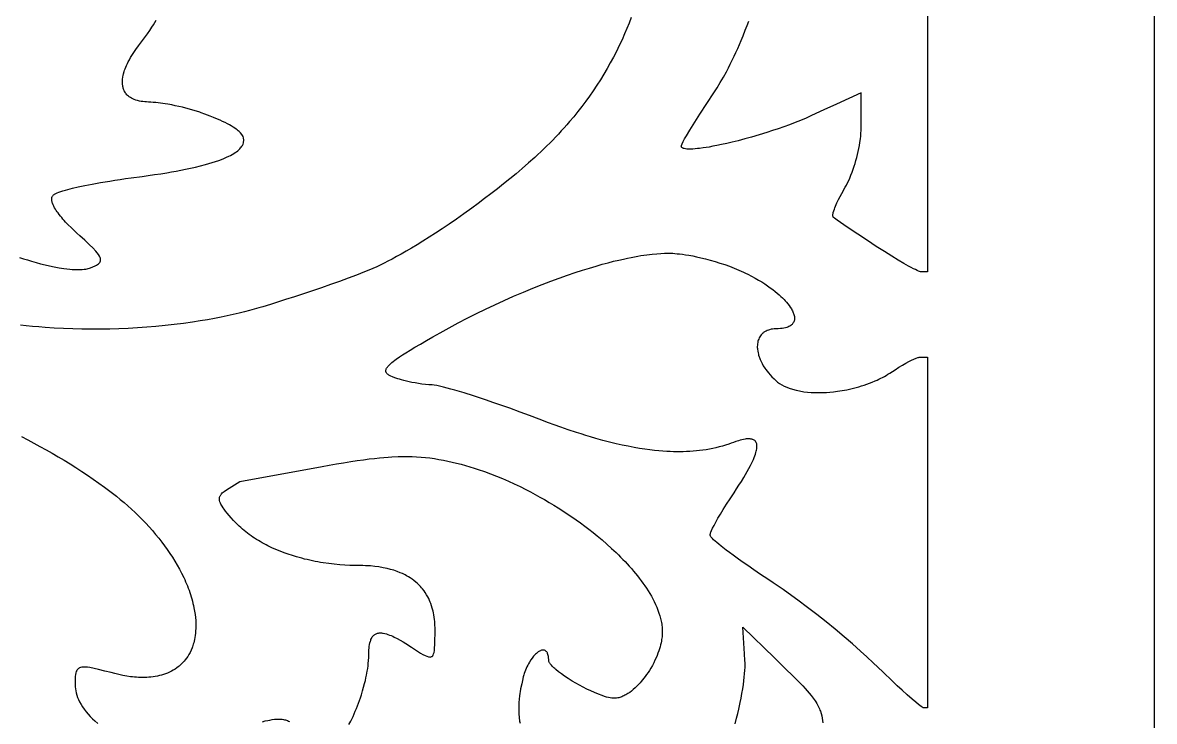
# Model space of a CAD drawing. Extents: x -500 to 500, y -1000 to 1000.
# Drawn here: x 250 to 500, y -553.6 to -399.3 of the extents above; entities that cross this region are included whole.
import ezdxf

# ---------------------------------------------------------------- set-up
doc = ezdxf.new("R2010")
doc.units = 0
doc.layers.add('APS_GEOMETR_', color=18, linetype='CONTINUOUS')

msp = doc.modelspace()

# ---------------------------------------------------------------- linework, layer by layer
at = {"layer": 'APS_GEOMETR_'}
for points in [[(-500, -1000), (500, -1000), (500, 1000), (-500, 1000)], [(449.18, -550.64), (449.03, -550.63), (448.95, -550.62), (448.89, -550.6), (448.69, -550.48), (448.46, -550.33), (448.21, -550.15), (447.93, -549.93), (447.28, -549.39), (446.52, -548.73), (445.41, -547.76), (444.31, -546.77), (443.22, -545.77), (442.15, -544.77), (440.01, -542.73), (437.88, -540.69), (436.5, -539.38), (435.1, -538.1), (433.29, -536.51), (431.47, -534.94), (429.48, -533.29), (427.47, -531.67), (425.44, -530.06), (423.39, -528.48), (421.25, -526.88), (419.09, -525.31), (417.99, -524.53), (416.88, -523.77), (415.77, -523.01), (414.65, -522.27), (413.02, -521.18), (411.52, -520.18), (410.17, -519.25), (408.95, -518.4), (407.87, -517.63), (406.93, -516.94), (406.11, -516.34), (405.44, -515.83), (404.29, -514.93), (403.8, -514.53), (403.36, -514.16), (402.98, -513.82), (402.64, -513.52), (402.37, -513.24), (402.15, -513), (402.05, -512.88), (401.95, -512.74), (401.92, -512.67), (401.89, -512.6), (401.87, -512.52), (401.87, -512.45), (401.89, -512.33), (401.92, -512.19), (401.97, -512.03), (402.03, -511.86), (402.2, -511.45), (402.42, -510.97), (402.73, -510.35), (403.12, -509.62), (403.58, -508.79), (404.13, -507.86), (404.76, -506.82), (405.47, -505.69), (406.27, -504.46), (407.15, -503.13), (407.7, -502.31), (408.24, -501.48), (408.77, -500.64), (409.3, -499.8), (409.68, -499.13), (410.07, -498.47), (410.44, -497.79), (410.8, -497.12), (411.02, -496.68), (411.22, -496.24), (411.42, -495.8), (411.61, -495.35), (411.74, -495), (411.86, -494.65), (411.97, -494.29), (412.07, -493.93), (412.12, -493.71), (412.16, -493.48), (412.19, -493.26), (412.21, -493.03), (412.2, -492.86), (412.2, -492.69), (412.18, -492.52), (412.15, -492.36), (412.11, -492.21), (412.06, -492.09), (411.97, -491.91), (411.9, -491.8), (411.86, -491.76), (411.74, -491.64), (411.63, -491.55), (411.44, -491.43), (411.31, -491.37), (411.25, -491.36), (411.06, -491.31), (410.88, -491.28), (410.69, -491.25), (410.5, -491.24), (410.27, -491.24), (410.04, -491.25), (409.81, -491.27), (409.58, -491.3), (409.21, -491.38), (408.85, -491.46), (408.48, -491.56), (408.12, -491.66), (407.56, -491.84), (407, -492.04), (406.49, -492.23), (405.97, -492.41), (405.28, -492.64), (404.58, -492.85), (403.87, -493.04), (403.16, -493.21), (402.45, -493.37), (401.73, -493.51), (401.01, -493.64), (400.28, -493.74), (399.55, -493.84), (398.82, -493.92), (398.09, -493.98), (397.36, -494.03), (396.63, -494.07), (395.9, -494.09), (395.17, -494.11), (394.44, -494.1), (393.78, -494.09), (393.07, -494.06), (392.28, -494.02), (391.43, -493.96), (390.52, -493.89), (389.55, -493.79), (388.52, -493.66), (387.43, -493.51), (386.27, -493.34), (385.06, -493.13), (383.79, -492.89), (382.47, -492.62), (381.08, -492.31), (379.64, -491.96), (378.15, -491.57), (376.6, -491.14), (375.47, -490.81), (374.39, -490.48), (373.36, -490.16), (372.38, -489.85), (370.54, -489.25), (368.89, -488.68), (367.42, -488.15), (366.14, -487.68), (364.09, -486.9), (362, -486.11), (359.92, -485.33), (357.63, -484.5), (355.62, -483.79), (353.9, -483.19), (352.47, -482.7), (350.46, -482.03), (349.62, -481.75), (347.53, -481.1), (345.44, -480.47), (344.61, -480.24), (343.78, -480.02), (342.95, -479.81), (342.11, -479.61), (341.51, -479.49), (340.91, -479.38), (340.5, -479.34), (339.73, -479.29), (338.96, -479.22), (338.19, -479.13), (337.42, -479.02), (336.69, -478.89), (336, -478.76), (335.36, -478.63), (334.77, -478.49), (334.22, -478.36), (333.72, -478.22), (333.27, -478.09), (332.86, -477.96), (332.18, -477.73), (331.67, -477.54), (331.34, -477.4), (331.18, -477.33), (331.03, -477.25), (330.88, -477.16), (330.73, -477.06), (330.59, -476.94), (330.46, -476.82), (330.36, -476.68), (330.31, -476.61), (330.28, -476.54), (330.25, -476.46), (330.23, -476.38), (330.22, -476.23), (330.23, -476.08), (330.27, -475.94), (330.32, -475.79), (330.4, -475.65), (330.48, -475.52), (330.57, -475.39), (330.66, -475.27), (330.94, -474.96), (331.23, -474.67), (331.54, -474.39), (331.87, -474.13), (332.2, -473.88), (332.54, -473.63), (333.23, -473.16), (333.89, -472.72), (334.68, -472.21), (335.61, -471.64), (336.67, -471), (337.86, -470.3), (339.18, -469.53), (340.64, -468.7), (342.23, -467.8), (344.21, -466.71), (346.2, -465.64), (348.21, -464.6), (350.23, -463.58), (352.27, -462.58), (354.32, -461.62), (356.37, -460.68), (358.44, -459.76), (360.61, -458.83), (362.71, -457.97), (364.73, -457.16), (366.68, -456.42), (368.55, -455.73), (370.33, -455.1), (372.04, -454.52), (373.67, -453.99), (375.22, -453.51), (376.68, -453.07), (378.05, -452.68), (379.35, -452.33), (380.55, -452.03), (381.67, -451.75), (382.7, -451.52), (383.64, -451.32), (384.42, -451.16), (385.16, -451.02), (385.88, -450.89), (386.57, -450.77), (387.23, -450.67), (387.86, -450.59), (389.03, -450.44), (390.08, -450.34), (391.01, -450.28), (391.81, -450.24), (392.49, -450.23), (392.74, -450.23), (393.27, -450.25), (393.64, -450.26), (394.07, -450.29), (394.56, -450.34), (395.13, -450.4), (395.75, -450.47), (396.44, -450.57), (397.19, -450.7), (398.01, -450.85), (398.89, -451.03), (399.83, -451.24), (400.83, -451.48), (401.89, -451.77), (402.96, -452.07), (404.02, -452.4), (405.08, -452.75), (406.13, -453.12), (407.17, -453.52), (408.19, -453.95), (408.7, -454.17), (409.21, -454.4), (409.71, -454.64), (410.21, -454.88), (411.04, -455.31), (411.83, -455.74), (412.58, -456.17), (413.28, -456.59), (413.95, -457.02), (414.57, -457.44), (415.16, -457.85), (415.7, -458.26), (416.21, -458.66), (416.68, -459.04), (417.11, -459.42), (417.51, -459.78), (417.86, -460.12), (418.19, -460.45), (418.47, -460.75), (418.73, -461.04), (419.02, -461.39), (419.31, -461.76), (419.58, -462.14), (419.83, -462.54), (419.95, -462.74), (420.05, -462.95), (420.15, -463.16), (420.24, -463.37), (420.32, -463.58), (420.38, -463.8), (420.44, -464.03), (420.48, -464.25), (420.51, -464.52), (420.5, -464.76), (420.47, -464.99), (420.42, -465.2), (420.35, -465.39), (420.27, -465.56), (420.17, -465.71), (420.07, -465.85), (419.96, -465.96), (419.85, -466.07), (419.66, -466.22), (419.5, -466.32), (419.43, -466.36), (419.26, -466.45), (419.04, -466.54), (418.79, -466.63), (418.49, -466.71), (418.16, -466.78), (417.79, -466.84), (417.38, -466.88), (416.93, -466.91), (416.32, -466.93), (415.98, -466.95), (415.65, -467), (415.32, -467.05), (414.99, -467.13), (414.73, -467.21), (414.48, -467.31), (414.23, -467.42), (413.99, -467.55), (413.76, -467.71), (413.62, -467.81), (413.47, -467.94), (413.31, -468.09), (413.15, -468.27), (412.98, -468.48), (412.83, -468.73), (412.71, -468.94), (412.61, -469.19), (412.51, -469.44), (412.43, -469.7), (412.37, -469.96), (412.33, -470.29), (412.3, -470.58), (412.29, -470.82), (412.29, -471.03), (412.3, -471.31), (412.31, -471.43), (412.38, -471.85), (412.45, -472.21), (412.52, -472.51), (412.58, -472.77), (412.69, -473.12), (412.74, -473.26), (412.91, -473.68), (413.07, -474.04), (413.34, -474.59), (413.53, -474.94), (413.61, -475.08), (413.95, -475.61), (414.18, -475.93), (414.44, -476.29), (414.75, -476.69), (415.1, -477.11), (415.51, -477.55), (415.98, -478.02), (416.37, -478.38), (416.78, -478.71), (417.2, -479.02), (417.71, -479.33), (418.23, -479.6), (418.84, -479.86), (419.35, -480.06), (420.08, -480.3), (420.9, -480.5), (421.58, -480.65), (422.55, -480.82), (423.38, -480.91), (424.22, -480.98), (425.06, -481.02), (425.9, -481.03), (426.93, -481.01), (427.58, -480.98), (428.31, -480.93), (429.12, -480.85), (430.02, -480.74), (430.5, -480.67), (431, -480.59), (431.52, -480.5), (432.06, -480.39), (432.93, -480.21), (433.53, -480.06), (434.14, -479.9), (434.74, -479.73), (435.33, -479.55), (435.92, -479.36), (436.51, -479.16), (437.1, -478.95), (437.68, -478.72), (438.33, -478.45), (438.75, -478.26), (439.16, -478.07), (439.56, -477.87), (439.97, -477.66), (440.37, -477.44), (440.76, -477.22), (441.15, -476.99), (441.54, -476.76), (442.13, -476.36), (442.72, -475.96), (443.56, -475.41), (444.34, -474.93), (445.07, -474.52), (445.73, -474.16), (446.34, -473.86), (446.89, -473.61), (447.37, -473.42), (447.78, -473.28), (447.91, -473.25), (448.04, -473.23), (448.31, -473.2), (448.58, -473.2), (448.85, -473.2), (449.91, -473.2), (449.91, -550.63)]]:
    msp.add_lwpolyline(points, close=True, dxfattribs=at)
for points in [[(449.91, -257.64), (449.91, -454.36), (448.74, -454.37), (448.53, -454.37), (448.42, -454.36), (448.31, -454.35), (448.09, -454.27), (447.87, -454.18), (447.57, -454.05), (447.21, -453.87), (446.78, -453.66), (446.27, -453.4), (445.71, -453.08), (444.65, -452.48), (443.41, -451.74), (441.98, -450.88), (440.36, -449.88), (438.57, -448.74), (436.6, -447.46), (434.46, -446.04), (432.14, -444.47), (429.92, -442.94), (429.33, -442.52), (429.09, -442.34), (429.04, -442.28), (429.01, -442.19), (428.99, -442.08), (428.98, -441.95), (428.98, -441.8), (429, -441.64), (429.03, -441.46), (429.08, -441.28), (429.19, -440.91), (429.31, -440.54), (429.44, -440.18), (429.59, -439.82), (429.73, -439.46), (429.89, -439.11), (430.22, -438.4), (430.58, -437.71), (430.95, -437.02), (431.71, -435.66), (431.97, -435.18), (432.23, -434.68), (432.47, -434.18), (432.7, -433.67), (432.97, -433.02), (433.22, -432.36), (433.46, -431.7), (433.69, -431.04), (433.88, -430.39), (434.07, -429.74), (434.25, -429.09), (434.41, -428.43), (434.57, -427.77), (434.71, -427.11), (434.83, -426.44), (434.95, -425.77), (435.06, -425.01), (435.13, -424.39), (435.18, -423.85), (435.24, -423.01), (435.26, -422.47), (435.26, -422.24), (435.26, -420.76), (435.26, -414.83), (429.77, -417.34), (427.02, -418.6), (424.27, -419.85), (423.06, -420.38), (421.85, -420.89), (420.62, -421.38), (419.39, -421.85), (418.15, -422.3), (416.9, -422.74), (415.65, -423.15), (414.4, -423.56), (412.67, -424.09), (411.03, -424.57), (409.5, -425), (408.07, -425.38), (406.74, -425.71), (405.52, -426), (404.39, -426.25), (403.38, -426.46), (402.46, -426.63), (401.66, -426.78), (400.96, -426.89), (400.36, -426.98), (399.5, -427.1), (399.09, -427.14), (398.53, -427.19), (398.02, -427.23), (397.55, -427.24), (397.12, -427.24), (396.74, -427.22), (396.41, -427.18), (396.13, -427.13), (396.01, -427.09), (395.9, -427.05), (395.82, -427.01), (395.74, -426.97), (395.65, -426.91), (395.58, -426.83), (395.55, -426.79), (395.52, -426.73), (395.51, -426.67), (395.5, -426.61), (395.5, -426.54), (395.52, -426.46), (395.59, -426.29), (395.67, -426.09), (395.91, -425.6), (396.24, -424.99), (396.65, -424.28), (397.36, -423.07), (398.09, -421.88), (398.84, -420.69), (399.59, -419.51), (401.13, -417.16), (402.67, -414.83), (403.4, -413.69), (404.11, -412.53), (404.79, -411.36), (405.45, -410.18), (405.89, -409.32), (406.32, -408.47), (406.75, -407.61), (407.17, -406.75), (407.57, -405.88), (407.97, -405.01), (408.36, -404.14), (408.74, -403.26), (409.16, -402.24), (409.64, -401), (410.05, -399.91), (410.39, -398.97)], [(249.29, -451.16), (250.18, -451.45), (251.07, -451.73), (251.96, -452), (252.99, -452.3), (253.97, -452.55), (254.95, -452.79), (255.94, -453.02), (256.93, -453.24), (258.1, -453.44), (259.08, -453.6), (260.44, -453.77), (260.91, -453.81), (261.38, -453.84), (261.84, -453.86), (262.31, -453.87), (262.73, -453.85), (263.14, -453.83), (263.56, -453.79), (263.97, -453.75), (264.24, -453.7), (264.5, -453.63), (264.75, -453.56), (265.01, -453.48), (265.51, -453.27), (266.01, -453.05), (266.28, -452.9), (266.55, -452.74), (266.77, -452.57), (266.97, -452.39), (267.05, -452.28), (267.11, -452.17), (267.15, -452.07), (267.19, -451.97), (267.22, -451.79), (267.23, -451.66), (267.19, -451.43), (267.12, -451.21), (266.94, -450.86), (266.74, -450.52), (266.45, -450.14), (266.14, -449.77), (265.48, -449.06), (264.79, -448.37), (263.73, -447.36), (262.64, -446.37), (262, -445.78), (261.35, -445.19), (260.72, -444.59), (260.09, -443.98), (259.49, -443.35), (259.19, -443.03), (258.9, -442.71), (258.62, -442.38), (258.34, -442.04), (258.07, -441.7), (257.81, -441.35), (257.61, -441.07), (257.41, -440.78), (257.22, -440.48), (257.03, -440.18), (256.87, -439.87), (256.72, -439.55), (256.6, -439.22), (256.54, -439.05), (256.5, -438.89), (256.47, -438.76), (256.44, -438.59), (256.42, -438.4), (256.41, -438.19), (256.42, -438.08), (256.44, -437.97), (256.47, -437.86), (256.52, -437.75), (256.57, -437.64), (256.64, -437.54), (256.73, -437.45), (256.83, -437.36), (256.93, -437.29), (257.04, -437.22), (257.31, -437.07), (257.63, -436.93), (258.01, -436.79), (258.43, -436.64), (258.91, -436.49), (259.43, -436.33), (260, -436.18), (261.04, -435.9), (262.28, -435.61), (263.72, -435.3), (265.37, -434.97), (267.21, -434.63), (268.21, -434.46), (269.26, -434.29), (270.36, -434.11), (271.51, -433.94), (272.71, -433.77), (273.96, -433.6), (276.4, -433.28), (277.76, -433.08), (279.13, -432.88), (280.5, -432.67), (281.86, -432.46), (282.89, -432.28), (283.93, -432.09), (284.96, -431.9), (285.99, -431.7), (287.09, -431.46), (288.19, -431.2), (289.29, -430.94), (290.39, -430.66), (291.13, -430.45), (291.86, -430.23), (292.59, -430), (293.32, -429.75), (293.89, -429.53), (294.46, -429.3), (295.02, -429.06), (295.58, -428.81), (295.94, -428.62), (296.29, -428.43), (296.64, -428.22), (296.98, -428.01), (297.25, -427.81), (297.51, -427.6), (297.76, -427.38), (298.01, -427.16), (298.16, -426.98), (298.3, -426.8), (298.43, -426.62), (298.55, -426.42), (298.68, -426.14), (298.77, -425.84), (298.8, -425.71), (298.82, -425.57), (298.83, -425.42), (298.83, -425.28), (298.83, -425.14), (298.81, -425), (298.8, -424.86), (298.77, -424.72), (298.68, -424.47), (298.58, -424.27), (298.42, -424), (298.14, -423.68), (297.85, -423.38), (297.62, -423.18), (297.38, -422.99), (297.14, -422.81), (296.89, -422.64), (296.49, -422.38), (296.08, -422.13), (295.67, -421.89), (295.26, -421.66), (294.71, -421.38), (294.16, -421.11), (293.61, -420.85), (293.06, -420.6), (292.19, -420.25), (291.43, -419.95), (290.23, -419.5), (289.46, -419.23), (289.13, -419.12), (288.37, -418.88), (287.6, -418.65), (286.83, -418.43), (286.06, -418.21), (285.28, -418.01), (284.51, -417.83), (283.72, -417.65), (282.94, -417.49), (282.04, -417.32), (281.51, -417.23), (280.98, -417.15), (280.45, -417.08), (279.92, -417.02), (279.39, -416.96), (278.86, -416.92), (278.32, -416.88), (277.79, -416.85), (277.39, -416.83), (276.98, -416.8), (276.58, -416.75), (276.18, -416.7), (275.78, -416.62), (275.39, -416.53), (275, -416.41), (274.63, -416.27), (274.32, -416.14), (274.04, -415.99), (273.79, -415.84), (273.56, -415.68), (273.36, -415.53), (273.19, -415.37), (273.03, -415.22), (272.9, -415.07), (272.78, -414.93), (272.69, -414.8), (272.54, -414.57), (272.46, -414.41), (272.42, -414.33), (272.35, -414.16), (272.28, -413.99), (272.22, -413.81), (272.17, -413.63), (272.13, -413.45), (272.1, -413.27), (272.05, -412.89), (272.03, -412.52), (272.04, -412.14), (272.07, -411.76), (272.12, -411.39), (272.14, -411.27), (272.19, -411.01), (272.28, -410.62), (272.43, -410.12), (272.53, -409.82), (272.65, -409.5), (272.79, -409.15), (272.95, -408.77), (273.13, -408.37), (273.34, -407.94), (273.58, -407.49), (273.84, -407.02), (274.11, -406.57), (274.39, -406.13), (274.68, -405.69), (274.97, -405.26), (275.59, -404.41), (276.22, -403.57), (276.89, -402.67), (277.56, -401.77), (278.06, -401.06), (278.56, -400.33), (278.88, -399.83), (279.19, -399.31), (279.5, -398.8)], [(384.41, -398.19), (383.96, -399.4), (383.48, -400.6), (382.98, -401.79), (382.4, -403.09), (381.79, -404.39), (381.16, -405.68), (380.5, -406.96), (379.81, -408.22), (379.11, -409.47), (378.37, -410.71), (377.62, -411.93), (376.84, -413.14), (376.04, -414.34), (375.22, -415.52), (374.38, -416.68), (373.52, -417.83), (372.64, -418.97), (371.73, -420.08), (370.82, -421.18), (370.21, -421.87), (369.6, -422.56), (368.99, -423.24), (368.36, -423.92), (367.73, -424.59), (367.09, -425.25), (366.44, -425.9), (365.79, -426.55), (365.13, -427.19), (364.46, -427.83), (363.79, -428.46), (363.11, -429.08), (361.74, -430.31), (360.35, -431.52), (359, -432.67), (357.63, -433.8), (356.25, -434.92), (354.86, -436.02), (353.46, -437.11), (352.05, -438.19), (350.63, -439.25), (349.2, -440.3), (347.49, -441.53), (345.83, -442.7), (344.24, -443.79), (342.7, -444.83), (341.22, -445.8), (339.8, -446.72), (338.43, -447.57), (337.14, -448.37), (335.9, -449.11), (334.73, -449.79), (333.62, -450.42), (332.58, -451), (331.6, -451.53), (330.69, -452), (329.86, -452.43), (329.09, -452.81), (328.22, -453.22), (327.34, -453.62), (326.45, -454), (325.55, -454.37), (324.66, -454.73), (323.75, -455.08), (321.94, -455.76), (319.98, -456.47), (318.01, -457.17), (316.03, -457.86), (314.05, -458.54), (312.07, -459.2), (310.08, -459.85), (308.09, -460.49), (306.1, -461.12), (304.72, -461.55), (303.07, -462.05), (302.15, -462.32), (301.16, -462.6), (300.11, -462.88), (298.99, -463.18), (297.8, -463.47), (296.54, -463.77), (295.21, -464.07), (293.82, -464.36), (292.35, -464.65), (290.82, -464.93), (289.21, -465.2), (287.54, -465.46), (285.52, -465.74), (283.5, -466), (281.47, -466.23), (279.43, -466.42), (277.4, -466.59), (275.36, -466.73), (273.32, -466.85), (271.27, -466.93), (269.23, -466.99), (267.19, -467.02), (265.14, -467.02), (263.1, -467), (261.06, -466.94), (259.01, -466.86), (256.98, -466.76), (254.94, -466.62), (253.54, -466.51), (252.16, -466.4), (250.81, -466.27), (249.5, -466.13)], [(249.76, -490.74), (251.13, -491.45), (252.48, -492.17), (253.83, -492.9), (255.18, -493.65), (256.51, -494.41), (257.84, -495.18), (259.16, -495.97), (260.47, -496.77), (261.77, -497.59), (263.06, -498.42), (264.34, -499.27), (265.61, -500.13), (266.86, -501.01), (268.11, -501.91), (268.98, -502.57), (269.85, -503.24), (270.71, -503.92), (271.56, -504.62), (272.41, -505.33), (273.23, -506.05), (274.05, -506.79), (274.86, -507.54), (275.65, -508.31), (276.43, -509.09), (277.19, -509.88), (277.93, -510.69), (278.66, -511.51), (279.38, -512.34), (280.07, -513.19), (280.75, -514.05), (281.35, -514.86), (281.95, -515.69), (282.53, -516.53), (283.09, -517.39), (283.63, -518.25), (284.15, -519.14), (284.65, -520.03), (285.12, -520.94), (285.57, -521.86), (285.79, -522.32), (286, -522.79), (286.2, -523.26), (286.39, -523.73), (286.57, -524.21), (286.75, -524.68), (286.92, -525.16), (287.08, -525.64), (287.23, -526.13), (287.37, -526.61), (287.51, -527.1), (287.63, -527.59), (287.75, -528.08), (287.85, -528.58), (287.99, -529.3), (288.09, -530.01), (288.17, -530.68), (288.22, -531.33), (288.25, -531.96), (288.26, -532.55), (288.24, -533.12), (288.21, -533.66), (288.17, -534.18), (288.11, -534.66), (288.04, -535.11), (287.97, -535.53), (287.88, -535.92), (287.79, -536.27), (287.7, -536.59), (287.61, -536.88), (287.52, -537.16), (287.42, -537.43), (287.2, -537.94), (286.97, -538.42), (286.72, -538.87), (286.46, -539.29), (286.19, -539.68), (285.92, -540.04), (285.65, -540.37), (285.37, -540.67), (285.1, -540.95), (284.83, -541.2), (284.57, -541.43), (284.32, -541.63), (284.09, -541.81), (283.67, -542.09), (283.28, -542.34), (282.87, -542.56), (282.45, -542.77), (282.02, -542.96), (281.58, -543.13), (281.14, -543.28), (280.68, -543.42), (280.22, -543.54), (279.76, -543.64), (279.29, -543.73), (278.82, -543.8), (278.35, -543.86), (277.88, -543.9), (277.41, -543.93), (276.94, -543.95), (276.47, -543.96), (276.03, -543.95), (275.6, -543.93), (275.16, -543.91), (274.72, -543.87), (274.28, -543.82), (273.85, -543.77), (272.98, -543.64), (272.11, -543.48), (271.25, -543.3), (270.39, -543.1), (269.54, -542.88), (268.16, -542.52), (266.78, -542.17), (265.8, -541.96), (264.81, -541.77), (264.31, -541.7), (263.8, -541.66), (263.43, -541.66), (263.05, -541.69), (262.81, -541.74), (262.58, -541.82), (262.45, -541.89), (262.34, -541.97), (262.24, -542.05), (262.16, -542.13), (262.04, -542.27), (261.96, -542.39), (261.85, -542.65), (261.76, -542.91), (261.68, -543.3), (261.63, -543.7), (261.58, -544.62), (261.57, -545.54), (261.6, -546), (261.64, -546.45), (261.72, -546.9), (261.81, -547.35), (261.96, -547.85), (262.14, -548.35), (262.34, -548.84), (262.57, -549.31), (262.89, -549.88), (263.24, -550.43), (263.61, -550.97), (264, -551.5), (264.46, -552.04), (264.94, -552.56), (265.44, -553.06), (265.95, -553.55), (266.6, -554.1)], [(322.07, -554.37), (322.46, -553.61), (322.98, -552.54), (323.24, -551.96), (323.48, -551.37), (323.72, -550.79), (323.96, -550.2), (324.18, -549.6), (324.4, -549.01), (324.61, -548.41), (324.82, -547.81), (325.09, -546.91), (325.33, -546.08), (325.53, -545.31), (325.7, -544.62), (325.84, -544), (325.96, -543.45), (326.13, -542.57), (326.22, -541.99), (326.29, -541.41), (326.36, -540.82), (326.41, -540.24), (326.44, -539.43), (326.45, -538.63), (326.46, -538.24), (326.49, -537.85), (326.52, -537.46), (326.56, -537.07), (326.62, -536.69), (326.71, -536.31), (326.81, -535.93), (326.88, -535.75), (326.95, -535.57), (327.05, -535.32), (327.13, -535.17), (327.23, -535), (327.36, -534.83), (327.52, -534.67), (327.61, -534.59), (327.71, -534.51), (327.82, -534.43), (327.93, -534.36), (328.09, -534.29), (328.25, -534.23), (328.42, -534.18), (328.59, -534.15), (328.76, -534.12), (328.94, -534.11), (329.12, -534.11), (329.3, -534.12), (329.48, -534.14), (329.66, -534.17), (330.02, -534.24), (330.37, -534.34), (330.7, -534.45), (331.05, -534.57), (331.4, -534.71), (331.74, -534.86), (332.08, -535.01), (332.74, -535.35), (333.39, -535.7), (334.04, -536.08), (334.67, -536.47), (335.93, -537.27), (337.92, -538.55), (338.41, -538.84), (338.91, -539.1), (339.26, -539.26), (339.62, -539.38), (339.81, -539.42), (340.01, -539.44), (340.18, -539.41), (340.32, -539.35), (340.43, -539.29), (340.52, -539.21), (340.59, -539.14), (340.63, -539.08), (340.67, -539.01), (340.79, -538.71), (340.88, -538.4), (340.95, -537.98), (341, -537.57), (341.05, -536.61), (341.08, -535.65), (341.09, -534.29), (341.09, -532.93), (341.07, -532.49), (341.05, -532.05), (341.02, -531.6), (340.98, -531.16), (340.91, -530.62), (340.83, -530.13), (340.74, -529.68), (340.66, -529.28), (340.48, -528.61), (340.34, -528.11), (340.16, -527.6), (340.04, -527.29), (339.89, -526.93), (339.71, -526.54), (339.49, -526.12), (339.23, -525.67), (338.93, -525.19), (338.66, -524.81), (338.33, -524.39), (338.12, -524.13), (337.87, -523.85), (337.58, -523.54), (337.24, -523.21), (336.85, -522.87), (336.42, -522.52), (336.04, -522.25), (335.61, -521.96), (335.2, -521.71), (334.82, -521.49), (334.47, -521.3), (333.88, -521.01), (333.42, -520.8), (332.72, -520.53), (332, -520.28), (331.27, -520.07), (330.54, -519.88), (329.63, -519.7), (328.7, -519.54), (327.78, -519.42), (326.85, -519.32), (326.28, -519.29), (325.71, -519.26), (325.14, -519.24), (324.57, -519.23), (323.43, -519.21), (322.3, -519.18), (321.17, -519.12), (320.04, -519.04), (318.83, -518.93), (317.63, -518.79), (316.42, -518.61), (315.82, -518.52), (315.22, -518.41), (314.62, -518.3), (314.03, -518.18), (313.43, -518.06), (312.84, -517.92), (312.25, -517.78), (311.66, -517.63), (311.07, -517.47), (310.49, -517.3), (309.58, -517.02), (308.66, -516.72), (307.75, -516.4), (306.85, -516.05), (305.95, -515.68), (305.07, -515.28), (304.19, -514.86), (303.76, -514.64), (303.33, -514.42), (302.91, -514.18), (302.49, -513.94), (302.07, -513.7), (301.66, -513.45), (301.25, -513.19), (300.85, -512.92), (300.45, -512.65), (300.06, -512.36), (299.68, -512.08), (299.3, -511.78), (298.93, -511.48), (298.57, -511.17), (298.21, -510.85), (297.86, -510.53), (297.52, -510.2), (297.19, -509.86), (296.6, -509.24), (296.08, -508.67), (295.61, -508.14), (295.19, -507.65), (294.83, -507.21), (294.53, -506.8), (294.27, -506.45), (294.07, -506.14), (293.94, -505.91), (293.81, -505.67), (293.69, -505.41), (293.59, -505.15), (293.52, -504.89), (293.5, -504.75), (293.48, -504.62), (293.47, -504.49), (293.48, -504.36), (293.5, -504.23), (293.52, -504.1), (293.56, -503.97), (293.62, -503.85), (293.68, -503.73), (293.75, -503.61), (293.83, -503.5), (293.91, -503.4), (294.11, -503.2), (294.32, -503.01), (294.54, -502.84), (295, -502.53), (297.98, -500.69), (316.16, -497.35), (317.74, -497.06), (319.32, -496.79), (320.9, -496.52), (322.48, -496.26), (323.92, -496.04), (325.27, -495.85), (326.53, -495.69), (327.7, -495.55), (328.8, -495.44), (329.8, -495.35), (330.72, -495.27), (331.55, -495.22), (332.94, -495.15), (333.99, -495.12), (334.68, -495.12), (335.02, -495.12), (336.01, -495.14), (337.01, -495.19), (338, -495.26), (338.99, -495.36), (339.98, -495.47), (340.97, -495.61), (341.96, -495.77), (342.94, -495.95), (343.92, -496.15), (344.9, -496.37), (345.87, -496.6), (346.84, -496.85), (347.8, -497.12), (348.76, -497.4), (349.71, -497.7), (350.66, -498.01), (352, -498.48), (353.34, -498.97), (354.67, -499.49), (355.98, -500.03), (357.29, -500.6), (358.59, -501.19), (359.88, -501.8), (361.15, -502.43), (362.2, -502.97), (363.24, -503.53), (364.27, -504.09), (365.3, -504.67), (366.32, -505.27), (367.33, -505.87), (368.33, -506.49), (369.33, -507.13), (370.31, -507.78), (371.29, -508.44), (372.26, -509.11), (373.21, -509.8), (374.16, -510.5), (375.1, -511.22), (376.02, -511.94), (376.94, -512.68), (378.01, -513.58), (379.06, -514.49), (380.09, -515.43), (380.6, -515.9), (381.11, -516.38), (381.61, -516.87), (382.1, -517.36), (382.59, -517.86), (383.07, -518.36), (383.54, -518.87), (384.01, -519.39), (384.47, -519.91), (384.93, -520.44), (385.36, -520.96), (385.79, -521.49), (386.21, -522.02), (386.63, -522.57), (387.03, -523.12), (387.43, -523.68), (387.81, -524.25), (388.18, -524.82), (388.54, -525.41), (388.88, -526), (389.21, -526.6), (389.52, -527.2), (389.81, -527.82), (390.08, -528.44), (390.34, -529.07), (390.57, -529.71), (390.76, -530.31), (390.93, -530.91), (391.06, -531.53), (391.12, -531.84), (391.17, -532.15), (391.22, -532.47), (391.25, -532.78), (391.28, -533.1), (391.3, -533.41), (391.3, -533.72), (391.3, -534.04), (391.29, -534.35), (391.27, -534.66), (391.25, -534.94), (391.21, -535.24), (391.16, -535.58), (391.1, -535.93), (391.02, -536.32), (390.93, -536.72), (390.81, -537.15), (390.68, -537.6), (390.53, -538.07), (390.35, -538.57), (390.15, -539.08), (389.93, -539.6), (389.68, -540.15), (389.4, -540.71), (389.1, -541.29), (388.76, -541.88), (388.45, -542.38), (388.15, -542.85), (387.84, -543.3), (387.54, -543.72), (387.24, -544.12), (386.95, -544.49), (386.66, -544.84), (386.38, -545.16), (386.1, -545.46), (385.84, -545.74), (385.34, -546.22), (384.89, -546.62), (384.49, -546.94), (384.11, -547.23), (383.7, -547.51), (383.27, -547.77), (383.06, -547.89), (382.84, -548), (382.61, -548.11), (382.38, -548.2), (382.16, -548.29), (381.92, -548.36), (381.69, -548.42), (381.45, -548.47), (381.21, -548.51), (380.97, -548.53), (380.75, -548.53), (380.48, -548.52), (380.17, -548.49), (379.82, -548.44), (379.43, -548.36), (379, -548.26), (378.54, -548.12), (378.05, -547.96), (377.19, -547.64), (376.33, -547.29), (375.49, -546.92), (374.65, -546.52), (373.83, -546.11), (373.01, -545.67), (372.21, -545.22), (371.41, -544.75), (370.52, -544.19), (369.72, -543.66), (369, -543.15), (368.36, -542.67), (367.8, -542.22), (367.56, -542), (367.34, -541.8), (367.13, -541.6), (366.95, -541.42), (366.79, -541.24), (366.66, -541.07), (366.54, -540.92), (366.46, -540.82), (366.39, -540.7), (366.32, -540.57), (366.26, -540.42), (366.22, -540.24), (366.2, -540.05), (366.18, -539.53), (366.14, -539.31), (366.09, -539.08), (366.04, -538.86), (365.97, -538.64), (365.91, -538.52), (365.84, -538.4), (365.76, -538.28), (365.67, -538.18), (365.53, -538.07), (365.39, -537.99), (365.27, -537.94), (365.15, -537.91), (364.98, -537.89), (364.91, -537.9), (364.77, -537.92), (364.64, -537.95), (364.5, -537.98), (364.38, -538.03), (364.2, -538.11), (364.03, -538.21), (363.87, -538.31), (363.71, -538.43), (363.49, -538.62), (363.27, -538.82), (363.07, -539.02), (362.87, -539.24), (362.53, -539.67), (362.27, -540.03), (361.93, -540.57), (361.74, -540.91), (361.57, -541.25), (361.4, -541.6), (361.24, -541.95), (361.09, -542.31), (360.95, -542.67), (360.82, -543.04), (360.71, -543.4), (360.59, -543.83), (360.39, -544.63), (360.24, -545.32), (360.01, -546.42), (359.89, -547.12), (359.85, -547.41), (359.76, -548.08), (359.7, -548.66), (359.63, -549.58), (359.6, -550.16), (359.59, -550.4), (359.6, -551.2), (359.63, -552), (359.7, -552.8), (359.79, -553.6), (359.87, -554.07)], [(407.4, -554.16), (407.71, -552.97), (407.97, -551.91), (408.19, -550.98), (408.52, -549.49), (408.72, -548.49), (408.9, -547.49), (409.07, -546.49), (409.23, -545.48), (409.33, -544.69), (409.42, -543.9), (409.49, -543.11), (409.55, -542.31), (409.57, -541.78), (409.58, -541.24), (409.58, -540.71), (409.56, -540.17), (409.47, -538.7), (409.1, -532.84), (416.09, -539.64), (418.37, -541.86), (420.26, -543.72), (421.75, -545.22), (422.35, -545.83), (422.84, -546.36), (423.31, -546.87), (423.77, -547.4), (424.22, -547.94), (424.64, -548.5), (424.85, -548.78), (425.05, -549.07), (425.23, -549.36), (425.41, -549.66), (425.59, -549.96), (425.75, -550.27), (425.9, -550.58), (426.03, -550.9), (426.13, -551.14), (426.22, -551.39), (426.38, -551.9), (426.51, -552.41), (426.61, -552.93), (426.69, -553.46), (426.75, -553.99)], [(302.96, -553.72), (303.59, -553.56), (304.13, -553.44), (304.61, -553.34), (305.11, -553.26), (305.61, -553.19), (306.11, -553.15), (306.36, -553.14), (306.6, -553.13), (306.85, -553.14), (307.1, -553.16), (307.35, -553.18), (307.59, -553.22), (307.83, -553.27), (308.07, -553.33), (308.29, -553.4), (308.52, -553.48), (308.73, -553.57), (308.95, -553.67)]]:
    msp.add_lwpolyline(points, dxfattribs=at)

doc.saveas('drawing.dxf')
